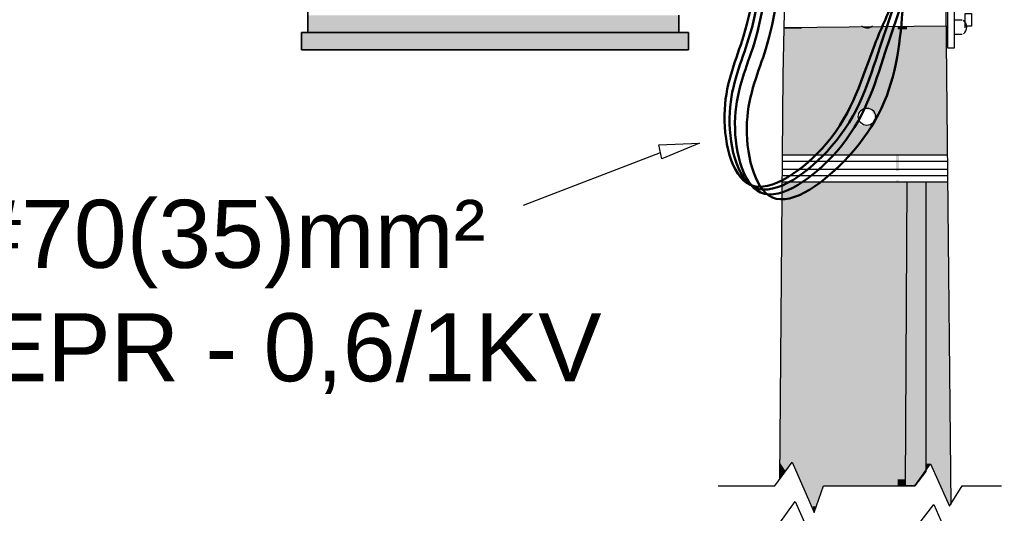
# Model space of a CAD drawing. Header units: millimetres. Extents: x 3949 to 6216, y -1987 to -943.
# Drawn here: x 5037.41 to 5068.13, y -1518.45 to -1503.15 of the extents above; entities that cross this region are included whole.
import ezdxf

# ---------------------------------------------------------------- set-up
doc = ezdxf.new("R2010")
doc.units = ezdxf.units.MM
doc.layers.add('PADRÃO DE ENTRADA', color=7, linetype='Continuous', lineweight=0)
doc.styles.add('ARIAL', font='arial.ttf')

msp = doc.modelspace()

# ---------------------------------------------------------------- linework, layer by layer
at = {"layer": 'PADRÃO DE ENTRADA', "lineweight": 5}
for points in [[(5066.322, -1518.187), (5065.882, -1474.103), (5065.785, -1464.68), (5065.785, -1464.729)], [(5061.342, -1491.58), (5061.147, -1502.418), (5061.098, -1504.859)], [(5046.354, -1503.541), (5046.354, -1500.075), (5046.354, -1503.541)], [(5066.663, -1502.76), (5066.419, -1502.76), (5066.419, -1503.59), (5066.663, -1503.59)], [(5066.419, -1503.151), (5066.663, -1503.151)], [(5066.761, -1503.395), (5066.761, -1502.955), (5066.956, -1502.955), (5066.956, -1503.004), (5066.956, -1503.346), (5066.761, -1503.346)], [(5066.175, -1503.346), (5061.147, -1503.395), (5061.684, -1503.395)], [(5061.098, -1504.859), (5061, -1517.406)], [(5061.098, -1506.178), (5061.098, -1506.178)], [(5066.224, -1507.349), (5061.098, -1507.349)], [(5066.224, -1507.545), (5061.098, -1507.545)], [(5066.224, -1507.789), (5061.098, -1507.789)], [(5066.224, -1507.984), (5061.098, -1507.984)], [(5066.224, -1508.179), (5061.098, -1508.179)], [(5059.096, -1517.602), (5060.854, -1517.602), (5061.391, -1516.869), (5062.074, -1518.432), (5062.367, -1517.602), (5065.199, -1517.602), (5065.687, -1516.918), (5066.273, -1518.236), (5066.663, -1517.602), (5067.884, -1517.602)], [(5059.34, -1518.823), (5060.951, -1518.823), (5061.488, -1518.09), (5062.172, -1519.653), (5062.465, -1518.823), (5065.296, -1518.823), (5065.785, -1518.188), (5066.37, -1519.506), (5066.712, -1518.823), (5068.128, -1518.823)]]:
    msp.add_lwpolyline(points, dxfattribs=at)
for points in [[(5066.224, -1504.029), (5066.224, -1502.321), (5066.419, -1502.321), (5066.419, -1504.029)], [(5057.876, -1503.004), (5057.876, -1503.541)], [(5047.086, -1503.541), (5047.916, -1503.541), (5047.086, -1503.541), (5046.549, -1503.541), (5046.208, -1503.541), (5046.159, -1503.541), (5046.208, -1503.541), (5046.549, -1503.541)], [(5047.916, -1504.078), (5047.086, -1504.078), (5046.549, -1504.078), (5046.208, -1504.078), (5046.159, -1504.078), (5046.159, -1503.541), (5046.159, -1504.078), (5046.208, -1504.078), (5046.549, -1504.078), (5047.086, -1504.078)], [(5047.916, -1503.541), (5048.795, -1503.541)], [(5048.795, -1503.541), (5049.869, -1503.541)], [(5049.869, -1503.541), (5050.992, -1503.541)], [(5050.992, -1503.541), (5052.164, -1503.541)], [(5052.164, -1503.541), (5053.335, -1503.541)], [(5053.335, -1503.541), (5054.458, -1503.541)], [(5054.458, -1503.541), (5055.483, -1503.541)], [(5056.411, -1503.541), (5057.143, -1503.541), (5056.411, -1503.541), (5055.483, -1503.541)], [(5057.143, -1503.541), (5057.729, -1503.541)], [(5058.169, -1503.541), (5058.169, -1504.078), (5058.071, -1504.078), (5057.729, -1504.078), (5058.071, -1504.078), (5058.169, -1504.078), (5058.169, -1503.541), (5058.071, -1503.541), (5057.729, -1503.541), (5058.071, -1503.541)], [(5048.795, -1504.078), (5047.916, -1504.078)], [(5049.869, -1504.078), (5048.795, -1504.078)], [(5050.992, -1504.078), (5049.869, -1504.078)], [(5052.164, -1504.078), (5050.992, -1504.078)], [(5053.335, -1504.078), (5052.164, -1504.078)], [(5054.458, -1504.078), (5053.335, -1504.078)], [(5055.483, -1504.078), (5054.458, -1504.078)], [(5057.143, -1504.078), (5056.411, -1504.078), (5055.483, -1504.078), (5056.411, -1504.078)], [(5057.729, -1504.078), (5057.143, -1504.078)]]:
    msp.add_lwpolyline(points, close=True, dxfattribs=at)
at = {"layer": 'PADRÃO DE ENTRADA', "color": 150, "lineweight": 5, "true_color": 0x007eff}
msp.add_lwpolyline([(5057.249, -1507.02), (5058.518, -1506.971), (5057.346, -1507.46)], close=True, dxfattribs=at)
msp.add_lwpolyline([(5053.05, -1508.894), (5057.298, -1507.264)], dxfattribs=at)
at = {"layer": 'PADRÃO DE ENTRADA', "color": 7, "lineweight": 5}
msp.add_lwpolyline([(5065.541, -1508.179), (5065.541, -1517.162), (5065.199, -1517.602), (5064.906, -1517.602), (5064.955, -1508.179)], dxfattribs=at)
at = {"layer": 'PADRÃO DE ENTRADA', "lineweight": 0}
msp.add_lwpolyline([(5064.711, -1517.602), (5064.662, -1517.602)], dxfattribs=at)
at = {"layer": 'PADRÃO DE ENTRADA', "lineweight": 5}
msp.add_circle((5063.71, -1506.153), 0.268, dxfattribs=at)
for centre, start, end in [((5066.541, -1503.37), 308.8522, 51.1478), ((5063.71, -1503.126), 231.2105, 308.8559)]:
    msp.add_arc(centre, 0.269, start, end, dxfattribs=at)
at = {"layer": 'PADRÃO DE ENTRADA', "color": 5, "lineweight": 30}
msp.add_spline([(5058.8, -1488.365), (5058.981, -1487.116), (5060.234, -1486.123), (5060.948, -1488.195), (5060.406, -1492.879), (5060.305, -1497.299), (5059.882, -1503.651), (5059.295, -1505.926), (5060.083, -1508.264), (5062.447, -1506.991), (5063.956, -1503.91), (5064.557, -1502.524)], degree=3, dxfattribs=at)
at = {"layer": 'PADRÃO DE ENTRADA', "color": 16, "lineweight": 30}
msp.add_spline([(5058.957, -1488.455), (5059.138, -1487.205), (5060.391, -1486.212), (5061.105, -1488.284), (5060.564, -1492.968), (5060.463, -1497.389), (5060.039, -1503.74), (5059.452, -1506.016), (5060.241, -1508.354), (5062.605, -1507.081), (5064.114, -1504), (5064.612, -1502.534)], degree=3, dxfattribs=at)
at = {"layer": 'PADRÃO DE ENTRADA', "color": 251, "lineweight": 30}
msp.add_spline([(5059.125, -1488.602), (5059.306, -1487.353), (5060.559, -1486.36), (5061.273, -1488.432), (5060.732, -1493.116), (5060.631, -1497.536), (5060.207, -1503.888), (5059.62, -1506.164), (5060.409, -1508.502), (5062.772, -1507.229), (5064.281, -1504.148), (5064.78, -1502.681)], degree=3, dxfattribs=at)
at = {"layer": 'PADRÃO DE ENTRADA', "color": 1, "lineweight": 30}
msp.add_spline([(5059.492, -1488.757), (5059.673, -1487.508), (5060.926, -1486.515), (5061.64, -1488.587), (5061.099, -1493.271), (5060.997, -1497.691), (5060.574, -1504.043), (5059.987, -1506.319), (5060.775, -1508.657), (5063.139, -1507.384), (5064.648, -1504.303), (5064.835, -1502.673)], degree=3, dxfattribs=at)
at = {"layer": 'PADRÃO DE ENTRADA', "color": 9, "true_color": 0xc6c7c9, "transparency": 33554559}
for points in [[(5057.876, -1503.004), (5046.354, -1503.004), (5057.876, -1503.541)], [(5046.354, -1503.004), (5057.876, -1503.541), (5046.354, -1503.541)]]:
    msp.add_solid(points, dxfattribs=at)
at = {"layer": 'PADRÃO DE ENTRADA', "color": 8}
for points in [[(5061.147, -1503.444), (5064.662, -1504.859), (5061.098, -1504.859)], [(5063.588, -1503.395), (5061.147, -1503.395), (5063.637, -1503.444)], [(5061.147, -1503.395), (5063.637, -1503.444), (5061.147, -1503.444)], [(5061.147, -1503.444), (5063.637, -1503.444), (5063.637, -1503.444)], [(5063.637, -1503.444), (5063.637, -1503.444), (5061.147, -1503.444)], [(5064.662, -1503.444), (5061.147, -1503.444), (5064.662, -1504.859)], [(5063.49, -1503.346), (5063.49, -1503.395), (5061.781, -1503.395)], [(5063.685, -1503.444), (5064.662, -1503.444), (5063.637, -1503.444)], [(5063.734, -1503.395), (5064.662, -1503.444), (5063.685, -1503.444)], [(5063.783, -1503.395), (5064.662, -1503.395), (5063.734, -1503.395)], [(5064.662, -1503.395), (5063.734, -1503.395), (5064.662, -1503.444)], [(5063.832, -1503.395), (5064.662, -1503.395), (5063.783, -1503.395)], [(5064.662, -1503.346), (5063.832, -1503.346), (5064.662, -1503.395)], [(5063.832, -1503.346), (5064.662, -1503.395), (5063.832, -1503.395)], [(5063.832, -1503.395), (5064.662, -1503.395), (5064.662, -1503.395)], [(5064.662, -1503.395), (5064.662, -1503.395), (5063.832, -1503.395)], [(5064.955, -1503.346), (5064.662, -1503.346), (5064.955, -1503.395)], [(5064.662, -1503.346), (5064.955, -1503.395), (5064.662, -1503.395)], [(5064.662, -1503.395), (5064.955, -1503.395), (5064.955, -1503.395)], [(5064.955, -1503.395), (5064.955, -1503.395), (5064.662, -1503.395)], [(5064.662, -1503.395), (5064.955, -1503.395), (5064.955, -1503.395)], [(5064.955, -1503.395), (5064.955, -1503.395), (5064.662, -1503.395)], [(5064.955, -1503.395), (5064.662, -1503.395), (5064.955, -1503.444)], [(5064.662, -1503.395), (5064.955, -1503.444), (5064.662, -1503.444)], [(5064.955, -1503.444), (5064.662, -1503.444), (5064.955, -1504.859)], [(5064.662, -1503.444), (5064.955, -1504.859), (5064.662, -1504.859)], [(5066.175, -1503.346), (5065.541, -1503.346), (5066.224, -1507.349)], [(5065.541, -1503.346), (5066.224, -1507.349), (5065.541, -1507.349)], [(5064.662, -1504.859), (5061.098, -1504.859), (5064.662, -1505.885)], [(5061.098, -1504.859), (5064.662, -1505.885), (5061.098, -1505.885)], [(5064.955, -1504.859), (5064.662, -1504.859), (5064.955, -1507.349)], [(5064.662, -1504.859), (5064.955, -1507.349), (5064.662, -1507.349)], [(5063.637, -1505.885), (5061.098, -1505.885), (5063.588, -1505.933)], [(5061.098, -1505.885), (5063.588, -1505.933), (5061.098, -1505.933)], [(5063.539, -1505.933), (5063.539, -1505.933), (5061.098, -1505.933)], [(5063.539, -1505.933), (5061.098, -1505.933), (5063.588, -1505.933)], [(5063.49, -1505.933), (5063.49, -1505.933), (5061.098, -1505.933)], [(5063.49, -1505.933), (5061.098, -1505.933), (5063.539, -1505.933)], [(5063.49, -1505.933), (5061.098, -1505.933), (5063.441, -1505.982)], [(5061.098, -1505.933), (5063.441, -1505.982), (5061.098, -1505.982)], [(5063.441, -1505.982), (5061.098, -1505.982), (5063.441, -1506.031)], [(5061.098, -1505.982), (5063.441, -1506.031), (5061.098, -1506.031)], [(5064.662, -1505.885), (5063.685, -1505.885), (5064.662, -1505.933)], [(5063.685, -1505.885), (5064.662, -1505.933), (5063.734, -1505.933)], [(5063.734, -1505.933), (5064.662, -1505.933), (5063.783, -1505.933)], [(5063.783, -1505.933), (5064.662, -1505.933), (5063.832, -1505.933)], [(5064.662, -1505.933), (5063.832, -1505.933), (5064.662, -1505.982)], [(5063.832, -1505.933), (5064.662, -1505.982), (5063.881, -1505.982)], [(5064.662, -1505.982), (5063.881, -1505.982), (5064.662, -1506.031)], [(5063.881, -1505.982), (5064.662, -1506.031), (5063.881, -1506.031)], [(5063.441, -1506.031), (5061.098, -1506.031), (5063.392, -1506.08)], [(5061.098, -1506.031), (5063.392, -1506.08), (5061.098, -1506.08)], [(5063.392, -1506.08), (5061.098, -1506.08), (5063.392, -1506.129)], [(5061.098, -1506.08), (5063.392, -1506.129), (5061.098, -1506.129)], [(5063.392, -1506.129), (5061.098, -1506.129), (5063.392, -1506.178)], [(5061.098, -1506.129), (5063.392, -1506.178), (5061.098, -1506.178)], [(5063.392, -1506.178), (5061.098, -1506.178), (5063.392, -1506.226)], [(5061.098, -1506.178), (5063.392, -1506.226), (5061.098, -1506.226)], [(5063.392, -1506.226), (5061.098, -1506.226), (5063.392, -1506.275)], [(5061.098, -1506.226), (5063.392, -1506.275), (5061.098, -1506.275)], [(5063.392, -1506.275), (5061.098, -1506.275), (5063.441, -1506.324)], [(5061.098, -1506.275), (5063.441, -1506.324), (5061.098, -1506.324)], [(5064.662, -1506.031), (5063.881, -1506.031), (5064.662, -1506.08)], [(5063.881, -1506.031), (5064.662, -1506.08), (5063.929, -1506.08)], [(5063.929, -1506.275), (5064.662, -1506.324), (5063.881, -1506.324)], [(5064.662, -1506.08), (5063.929, -1506.08), (5064.662, -1506.129)], [(5063.929, -1506.08), (5064.662, -1506.129), (5063.929, -1506.129)], [(5064.662, -1506.129), (5063.929, -1506.129), (5064.662, -1506.178)], [(5063.929, -1506.129), (5064.662, -1506.178), (5063.929, -1506.178)], [(5064.662, -1506.178), (5063.929, -1506.178), (5064.662, -1506.226)], [(5063.929, -1506.178), (5064.662, -1506.226), (5063.929, -1506.226)], [(5064.662, -1506.226), (5063.929, -1506.226), (5064.662, -1506.275)], [(5063.929, -1506.226), (5064.662, -1506.275), (5063.929, -1506.275)], [(5064.662, -1506.275), (5063.929, -1506.275), (5064.662, -1506.324)], [(5063.441, -1506.324), (5061.098, -1506.324), (5063.441, -1506.373)], [(5061.098, -1506.324), (5063.441, -1506.373), (5061.098, -1506.373)], [(5063.49, -1506.373), (5063.49, -1506.373), (5061.098, -1506.373)], [(5063.49, -1506.373), (5061.098, -1506.373), (5063.441, -1506.373)], [(5063.49, -1506.373), (5061.098, -1506.373), (5063.539, -1506.422)], [(5061.098, -1506.373), (5063.539, -1506.422), (5061.098, -1506.422)], [(5063.588, -1506.422), (5063.588, -1506.422), (5061.098, -1506.422)], [(5063.588, -1506.422), (5061.098, -1506.422), (5063.539, -1506.422)], [(5063.637, -1506.422), (5063.637, -1506.422), (5061.098, -1506.422)], [(5063.637, -1506.422), (5061.098, -1506.422), (5063.588, -1506.422)], [(5064.662, -1506.422), (5061.098, -1506.422), (5064.662, -1507.349)], [(5061.098, -1506.422), (5064.662, -1507.349), (5061.098, -1507.349)], [(5063.734, -1506.422), (5064.662, -1506.422), (5063.685, -1506.422)], [(5063.783, -1506.422), (5064.662, -1506.422), (5063.734, -1506.422)], [(5063.832, -1506.373), (5064.662, -1506.422), (5063.783, -1506.422)], [(5063.881, -1506.373), (5064.662, -1506.373), (5063.832, -1506.373)], [(5064.662, -1506.373), (5063.832, -1506.373), (5064.662, -1506.422)], [(5064.662, -1506.324), (5063.881, -1506.324), (5064.662, -1506.373)], [(5063.881, -1506.324), (5064.662, -1506.373), (5063.881, -1506.373)], [(5061.098, -1508.179), (5064.662, -1516.869), (5061, -1516.869)], [(5064.662, -1508.179), (5061.098, -1508.179), (5064.662, -1516.869)], [(5064.955, -1508.179), (5064.662, -1508.179), (5064.906, -1517.406)], [(5064.662, -1508.179), (5064.906, -1517.406), (5064.662, -1517.406)], [(5066.224, -1508.179), (5065.541, -1508.179), (5066.322, -1516.918)], [(5065.541, -1508.179), (5066.322, -1516.918), (5065.541, -1516.918)], [(5061, -1516.869), (5061, -1517.162), (5061.195, -1517.162)], [(5061, -1516.869), (5061.391, -1516.869), (5061.195, -1517.162)], [(5064.662, -1516.869), (5061.391, -1516.869), (5064.662, -1517.406)], [(5061.391, -1516.869), (5064.662, -1517.406), (5061.635, -1517.406)], [(5065.541, -1517.162), (5065.541, -1516.918), (5065.687, -1516.918)], [(5066.322, -1516.918), (5065.687, -1516.918), (5066.322, -1517.162)], [(5065.687, -1516.918), (5066.322, -1517.162), (5065.785, -1517.162)], [(5061, -1517.162), (5061.195, -1517.162), (5061, -1517.406)], [(5065.785, -1517.162), (5066.273, -1518.187), (5066.322, -1518.187)], [(5065.785, -1517.162), (5066.322, -1517.162), (5066.322, -1518.187)], [(5064.662, -1517.406), (5061.635, -1517.406), (5064.662, -1517.602)], [(5061.635, -1517.406), (5064.662, -1517.602), (5061.684, -1517.602)], [(5061.684, -1517.602), (5062.025, -1518.236), (5062.123, -1518.236)], [(5061.684, -1517.602), (5062.367, -1517.602), (5062.123, -1518.236)], [(5064.906, -1517.406), (5064.662, -1517.406), (5064.906, -1517.602)], [(5064.662, -1517.406), (5064.906, -1517.602), (5064.662, -1517.602)], [(5062.025, -1518.236), (5062.123, -1518.236), (5062.074, -1518.432)]]:
    msp.add_solid(points, dxfattribs=at)
at = {"layer": 'PADRÃO DE ENTRADA', "transparency": 33554559}
for points in [[(5061.781, -1503.395), (5063.49, -1503.395), (5061.147, -1503.395)], [(5063.539, -1503.395), (5063.539, -1503.395), (5061.147, -1503.395)], [(5063.539, -1503.395), (5061.147, -1503.395), (5063.49, -1503.395)], [(5063.588, -1503.395), (5063.588, -1503.395), (5061.147, -1503.395)], [(5063.588, -1503.395), (5061.147, -1503.395), (5063.539, -1503.395)], [(5064.662, -1503.346), (5063.832, -1503.346), (5063.832, -1503.346)], [(5063.832, -1503.346), (5064.662, -1503.346), (5064.662, -1503.346)], [(5064.662, -1503.346), (5064.662, -1503.346), (5063.832, -1503.346)], [(5064.711, -1503.346), (5064.613, -1503.346), (5064.711, -1504.469)], [(5064.613, -1503.346), (5064.711, -1504.469), (5064.613, -1504.469)], [(5064.955, -1503.346), (5064.662, -1503.346), (5064.662, -1503.346)], [(5064.662, -1503.346), (5064.955, -1503.346), (5064.955, -1503.346)], [(5064.955, -1503.346), (5064.955, -1503.346), (5064.662, -1503.346)], [(5064.662, -1503.346), (5064.955, -1503.346), (5064.955, -1503.346)], [(5064.955, -1503.346), (5064.955, -1503.346), (5064.662, -1503.346)], [(5066.175, -1503.346), (5065.541, -1503.346), (5065.541, -1503.346)], [(5058.169, -1503.541), (5046.159, -1503.541), (5058.169, -1504.078)], [(5046.159, -1503.541), (5058.169, -1504.078), (5046.159, -1504.078)], [(5064.711, -1504.811), (5064.613, -1504.811), (5064.711, -1506.129)], [(5064.613, -1504.811), (5064.711, -1506.129), (5064.613, -1506.129)], [(5064.711, -1506.47), (5064.613, -1506.47), (5064.711, -1507.837)], [(5064.613, -1506.47), (5064.711, -1507.837), (5064.613, -1507.837)], [(5064.711, -1508.13), (5064.613, -1508.13), (5064.711, -1509.497)], [(5064.613, -1508.13), (5064.711, -1509.497), (5064.613, -1509.497)], [(5064.711, -1509.79), (5064.662, -1509.79), (5064.711, -1511.157)], [(5064.662, -1509.79), (5064.711, -1511.157), (5064.662, -1511.157)], [(5064.711, -1511.499), (5064.662, -1511.499), (5064.711, -1512.817)], [(5064.662, -1511.499), (5064.711, -1512.817), (5064.662, -1512.817)], [(5064.711, -1513.159), (5064.662, -1513.159), (5064.711, -1514.477)], [(5064.662, -1513.159), (5064.711, -1514.477), (5064.662, -1514.477)], [(5064.711, -1514.819), (5064.662, -1514.819), (5064.711, -1516.137)], [(5064.662, -1514.819), (5064.711, -1516.137), (5064.662, -1516.137)], [(5064.711, -1516.479), (5064.662, -1516.479), (5064.711, -1517.602)], [(5064.662, -1516.479), (5064.711, -1517.602), (5064.662, -1517.602)], [(5065.541, -1517.162), (5065.541, -1517.162), (5065.541, -1516.918)], [(5066.273, -1518.187), (5066.322, -1518.187), (5066.273, -1518.236)]]:
    msp.add_solid(points, dxfattribs=at)
at = {"layer": 'PADRÃO DE ENTRADA', "color": 251, "true_color": 0x626366, "transparency": 33554559}
for points in [[(5065.541, -1503.346), (5064.955, -1503.346), (5064.955, -1503.346)], [(5065.541, -1503.346), (5064.955, -1503.346), (5065.541, -1507.349)], [(5064.955, -1503.346), (5065.541, -1507.349), (5064.955, -1507.349)], [(5064.955, -1508.179), (5065.541, -1517.162), (5064.906, -1517.162)], [(5065.541, -1508.179), (5064.955, -1508.179), (5065.541, -1517.162)], [(5065.199, -1517.602), (5064.906, -1517.602), (5064.906, -1517.162)], [(5064.906, -1517.162), (5065.541, -1517.162), (5065.199, -1517.602)], [(5065.199, -1517.602), (5065.199, -1517.602), (5064.906, -1517.602)]]:
    msp.add_solid(points, dxfattribs=at)

# ---------------------------------------------------------------- texts
at = {"layer": 'PADRÃO DE ENTRADA', "color": 30, "char_height": 2.11077, "attachment_point": 1, "style": 'ARIAL'}
for s, insert, width in [('\\pxqc;Transformador \\P3-45KVA', (5028.108, -1499.349), 5.0219), ('3#70(35)mm²\\PHEPR - 0,6/1KV', (5034.17, -1508.731), 24.72892)]:
    msp.add_mtext(s, dxfattribs=dict(at, insert=insert, width=width))

doc.saveas('drawing.dxf')
